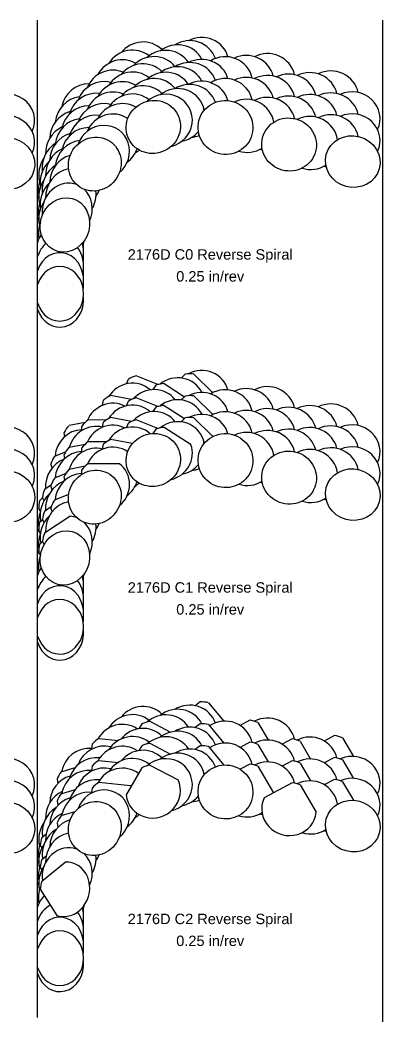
# Model space of a CAD drawing. Header units: inches. Extents: x 1 to 21.7, y 0.9 to 12.4.
# Drawn here: x 8.68 to 12.81, y 0.93 to 12.36 of the extents above; entities that cross this region are included whole.
import ezdxf
from ezdxf.enums import TextEntityAlignment as Align

# ---------------------------------------------------------------- set-up
doc = ezdxf.new("R2010")
doc.units = ezdxf.units.IN
doc.header["$MEASUREMENT"] = 0
for name, color, linetype, true_color in [('Blade_1', 30, 'Continuous', 0xff7f00), ('Blade_2', 7, 'Continuous', 0xcccc00), ('Blade_3', 7, 'Continuous', 0x00cc00), ('Blade_4', 7, 'Continuous', 0x00cccc), ('Blade_5', 7, 'Continuous', 0x0066cc), ('Blade_6', 190, 'Continuous', 0x7f00ff)]:
    doc.layers.add(name, color=color, linetype=linetype, true_color=true_color)
doc.layers.add('Gage_Line', color=7, linetype='Continuous')
doc.styles.get("Standard").update_dxf_attribs({"font": 'arial.ttf'})

msp = doc.modelspace()

# ---------------------------------------------------------------- linework, layer by layer
at = {"layer": 'Blade_1'}
for p, q in [((10.156, 4.361), (10.393, 4.238)), ((10.064, 4.332), (10.032, 4.277)), ((11.777, 4.161), (11.665, 4.1)), ((11.869, 4.135), (11.989, 3.931)), ((10.064, 4.082), (10.032, 4.027)), ((10.156, 4.111), (10.393, 3.988)), ((11.777, 3.911), (11.665, 3.85)), ((10.064, 3.832), (9.886, 3.521)), ((10.156, 3.861), (10.478, 3.694)), ((11.869, 3.885), (11.989, 3.681)), ((11.777, 3.661), (11.459, 3.489)), ((11.869, 3.635), (12.053, 3.324)), ((8.924, 3.036), (8.973, 3.076)), ((8.906, 2.945), (8.924, 2.916)), ((8.924, 2.786), (8.973, 2.826)), ((8.924, 2.536), (9.191, 2.754)), ((8.906, 2.695), (8.924, 2.666)), ((8.906, 2.445), (9.094, 2.146))]:
    msp.add_line(p, q, dxfattribs=at)
for centre, major_axis, ratio, start_param, end_param in [((10.195, 11.641), (0.279, 0.14), 0.963048, 6.471669, 8.232164), ((11.018, 11.635), (0.302, -0.081), 0.984808, 6.757505, 8.681427), ((10.195, 11.391), (0.279, 0.14), 0.963048, 6.471669, 8.232164), ((11.018, 11.385), (0.302, -0.081), 0.984808, 6.757505, 8.681427), ((11.743, 11.441), (0.302, -0.081), 0.965926, 6.766873, 8.588475), ((8.532, 11.225), (0.302, -0.081), 0.939693, 6.09199, 8.902875), ((9.528, 11.218), (0.17, 0.262), 0.948815, 6.693593, 8.184437), ((12.469, 11.246), (0.302, -0.081), 0.939693, 6.09199, 8.57788), ((11.743, 11.191), (0.302, -0.081), 0.965926, 6.766873, 8.588475), ((12.469, 10.996), (0.302, -0.081), 0.939693, 6.09199, 8.57788), ((8.532, 10.975), (0.302, -0.081), 0.939693, 6.09199, 8.902875), ((9.528, 10.968), (0.17, 0.262), 0.948815, 6.693593, 8.184437), ((9.188, 10.524), (0.081, 0.302), 0.896171, 7.266464, 8.296793), ((9.188, 10.274), (0.081, 0.302), 0.896171, 7.266464, 8.296793), ((9.13, 9.739), (0, 0.312), 0.866025, 4.678463, 4.821782), ((9.13, 9.239), (0, 0.312), 0.866025, 1.916735, 7.508043), ((9.13, 9.489), (0, 0.312), 0.866025, 4.561732, 4.821782), ((10.195, 7.842), (0.279, 0.14), 0.963048, 6.463639, 8.232164), ((11.018, 7.835), (0.302, -0.081), 0.984808, 6.757505, 8.681427), ((10.195, 7.592), (0.279, 0.14), 0.963048, 6.463639, 8.232164), ((11.018, 7.585), (0.302, -0.081), 0.984808, 6.757505, 8.681427), ((11.743, 7.641), (0.302, -0.081), 0.965926, 6.766873, 8.588475), ((8.532, 7.425), (0.302, -0.081), 0.939693, 6.09199, 8.902875), ((9.528, 7.418), (0.17, 0.262), 0.948815, 6.587454, 8.191588), ((11.743, 7.391), (0.302, -0.081), 0.965926, 6.766873, 8.588475), ((12.469, 7.447), (0.302, -0.081), 0.939693, 6.09199, 8.57788), ((8.532, 7.175), (0.302, -0.081), 0.939693, 6.09199, 8.902875), ((9.528, 7.168), (0.17, 0.262), 0.948815, 6.587454, 8.191588), ((12.469, 7.197), (0.302, -0.081), 0.939693, 6.09199, 8.57788), ((9.188, 6.725), (0.081, 0.302), 0.896171, 7.266464, 8.363744), ((9.188, 6.475), (0.081, 0.302), 0.896171, 7.266464, 8.363744), ((9.13, 5.94), (0, 0.312), 0.866025, 4.678463, 4.821782), ((9.13, 5.44), (0, 0.312), 0.866025, 1.916735, 7.508043), ((9.13, 5.69), (0, 0.312), 0.866025, 4.561732, 4.821782), ((10.195, 4.061), (0.279, 0.14), 0.963048, 7.529973, 7.840398), ((11.018, 4.055), (0.302, -0.081), 0.984808, 6.757505, 8.729505), ((11.018, 3.805), (0.302, -0.081), 0.984808, 6.757505, 8.729505), ((11.743, 3.86), (0.302, -0.081), 0.965926, 7.692383, 7.997803), ((10.195, 3.811), (0.279, 0.14), 0.963048, 7.529973, 7.840398), ((8.532, 3.645), (0.302, -0.081), 0.939693, 6.09199, 8.902875), ((9.528, 3.638), (0.17, 0.262), 0.948815, 6.693593, 8.184437), ((11.743, 3.61), (0.302, -0.081), 0.965926, 7.692383, 7.997803), ((12.469, 3.666), (0.302, -0.081), 0.939693, 6.09199, 8.57788), ((10.195, 3.561), (0.279, 0.14), 0.963048, 7.529973, 7.840398), ((8.532, 3.395), (0.302, -0.081), 0.939693, 6.09199, 8.902875), ((9.528, 3.388), (0.17, 0.262), 0.948815, 6.693593, 8.184437), ((10.195, 3.561), (0.279, 0.14), 0.963048, 2.793908, 6.257141), ((11.743, 3.36), (0.302, -0.081), 0.965926, 1.409197, 1.714618), ((12.469, 3.416), (0.302, -0.081), 0.939693, 6.09199, 8.57788), ((11.743, 3.36), (0.302, -0.081), 0.965926, 2.973677, 6.43155), ((9.188, 2.944), (0.081, 0.302), 0.896171, 7.791209, 8.088819), ((9.188, 2.694), (0.081, 0.302), 0.896171, 7.791209, 8.088819), ((9.188, 2.444), (0.081, 0.302), 0.896171, 3.091855, 6.565269), ((9.188, 2.444), (0.081, 0.302), 0.896171, 7.791209, 8.088819), ((9.13, 2.159), (0, 0.312), 0.866025, 4.678463, 4.821782), ((9.13, 1.659), (0, 0.312), 0.866025, 1.916735, 7.508043), ((9.13, 1.909), (0, 0.312), 0.866025, 4.561732, 4.821782)]:
    msp.add_ellipse(centre, major_axis=major_axis, ratio=ratio, start_param=start_param, end_param=end_param, dxfattribs=at)
for centre, major_axis, ratio in [((10.195, 11.141), (0.279, 0.14), 0.963048), ((11.018, 11.135), (0.302, -0.081), 0.984808), ((11.743, 10.941), (0.302, -0.081), 0.965926), ((8.532, 10.725), (0.302, -0.081), 0.939693), ((9.528, 10.718), (0.17, 0.262), 0.948815), ((12.469, 10.746), (0.302, -0.081), 0.939693), ((9.188, 10.024), (0.081, 0.302), 0.896171), ((10.195, 7.342), (0.279, 0.14), 0.963048), ((11.018, 7.335), (0.302, -0.081), 0.984808), ((11.743, 7.141), (0.302, -0.081), 0.965926), ((8.532, 6.925), (0.302, -0.081), 0.939693), ((9.528, 6.918), (0.17, 0.262), 0.948815), ((12.469, 6.947), (0.302, -0.081), 0.939693), ((9.188, 6.225), (0.081, 0.302), 0.896171), ((11.018, 3.555), (0.302, -0.081), 0.984808), ((8.532, 3.145), (0.302, -0.081), 0.939693), ((9.528, 3.138), (0.17, 0.262), 0.948815), ((12.469, 3.166), (0.302, -0.081), 0.939693)]:
    msp.add_ellipse(centre, major_axis=major_axis, ratio=ratio, dxfattribs=at)
at = {"layer": 'Blade_2'}
for p, q in [((10.226, 8.195), (10.19, 8.145)), ((10.321, 8.215), (10.552, 8.064)), ((10.226, 7.945), (10.19, 7.895)), ((10.321, 7.965), (10.552, 7.814)), ((9.66, 7.799), (9.451, 7.798)), ((9.379, 7.679), (9.382, 7.73)), ((10.226, 7.695), (10.19, 7.645)), ((10.321, 7.715), (10.625, 7.517)), ((9.66, 7.549), (9.451, 7.548)), ((9.379, 7.429), (9.382, 7.48)), ((9.379, 7.179), (9.382, 7.23)), ((9.811, 7.299), (9.451, 7.298)), ((9.031, 7.056), (8.956, 7.006)), ((8.951, 6.878), (8.931, 6.915)), ((9.031, 6.806), (8.956, 6.756)), ((8.951, 6.628), (8.931, 6.665)), ((9.245, 6.699), (8.956, 6.506)), ((8.951, 6.378), (8.931, 6.415))]:
    msp.add_line(p, q, dxfattribs=at)
for centre, major_axis, ratio, start_param, end_param in [((10.33, 11.712), (0.288, 0.121), 0.963726, 6.442568, 8.188723), ((10.33, 11.462), (0.288, 0.121), 0.963726, 6.442568, 8.188723), ((9.621, 11.351), (0.186, 0.251), 0.954517, 6.645321, 8.154302), ((9.621, 11.101), (0.186, 0.251), 0.954517, 6.645321, 8.154302), ((10.33, 11.212), (0.288, 0.121), 0.963726, 4.54988, 8.188723), ((9.621, 10.851), (0.186, 0.251), 0.954517, 4.46523, 8.154302), ((9.214, 10.69), (0.098, 0.297), 0.903577, 7.131821, 8.320306), ((9.214, 10.44), (0.098, 0.297), 0.903577, 7.131821, 8.320306), ((9.214, 10.19), (0.098, 0.297), 0.903577, 6.239744, 8.320306), ((9.214, 10.19), (0.098, 0.297), 0.903577, 4.600903, 5.894285), ((9.13, 9.395), (0, 0.312), 0.866025, 4.4598, 7.508043), ((9.13, 9.645), (0, 0.312), 0.866025, 4.571183, 4.82882), ((10.33, 7.912), (0.288, 0.121), 0.963726, 7.499997, 7.811257), ((10.33, 7.662), (0.288, 0.121), 0.963726, 7.499997, 7.811257), ((9.621, 7.551), (0.186, 0.251), 0.954517, 7.539379, 7.850762), ((10.33, 7.412), (0.288, 0.121), 0.963726, 7.499997, 7.811257), ((9.621, 7.301), (0.186, 0.251), 0.954517, 7.539379, 7.850762), ((10.33, 7.412), (0.288, 0.121), 0.963726, 4.54988, 6.22518), ((9.621, 7.051), (0.186, 0.251), 0.954517, 7.539379, 7.850762), ((9.621, 7.051), (0.186, 0.251), 0.954517, 4.46523, 6.265596), ((9.214, 6.89), (0.098, 0.297), 0.903577, 7.759139, 8.059724), ((9.214, 6.64), (0.098, 0.297), 0.903577, 7.759139, 8.059724), ((9.214, 6.39), (0.098, 0.297), 0.903577, 6.239744, 6.522893), ((9.214, 6.39), (0.098, 0.297), 0.903577, 4.600903, 5.894285), ((9.214, 6.39), (0.098, 0.297), 0.903577, 7.759139, 8.059724), ((9.13, 5.596), (0, 0.312), 0.866025, 4.4598, 7.508043), ((9.13, 5.846), (0, 0.312), 0.866025, 4.571183, 4.82882), ((10.33, 4.132), (0.288, 0.121), 0.963726, 6.441942, 8.188723), ((10.33, 3.882), (0.288, 0.121), 0.963726, 6.441942, 8.188723), ((9.621, 3.771), (0.186, 0.251), 0.954517, 6.645321, 8.154302), ((10.33, 3.632), (0.288, 0.121), 0.963726, 4.54988, 8.188723), ((9.621, 3.521), (0.186, 0.251), 0.954517, 6.645321, 8.154302), ((9.621, 3.271), (0.186, 0.251), 0.954517, 4.46523, 8.154302), ((9.214, 3.109), (0.098, 0.297), 0.903577, 7.095283, 8.359847), ((9.214, 2.859), (0.098, 0.297), 0.903577, 7.095283, 8.359847), ((9.214, 2.609), (0.098, 0.297), 0.903577, 6.239744, 8.359847), ((9.214, 2.609), (0.098, 0.297), 0.903577, 4.600903, 5.894285), ((9.13, 1.815), (0, 0.312), 0.866025, 4.4598, 7.508043), ((9.13, 2.065), (0, 0.312), 0.866025, 4.571183, 4.82882)]:
    msp.add_ellipse(centre, major_axis=major_axis, ratio=ratio, start_param=start_param, end_param=end_param, dxfattribs=at)
at = {"layer": 'Blade_3'}
for p, q in [((11.294, 4.373), (11.184, 4.314)), ((11.386, 4.348), (11.504, 4.148)), ((9.575, 4.165), (9.798, 4.143)), ((11.294, 4.123), (11.184, 4.064)), ((9.5, 4.104), (9.492, 4.043)), ((11.386, 4.098), (11.504, 3.898)), ((9.575, 3.915), (9.798, 3.893)), ((9.5, 3.854), (9.492, 3.793)), ((11.294, 3.873), (11.184, 3.814)), ((11.386, 3.848), (11.564, 3.546)), ((9.575, 3.665), (9.935, 3.63)), ((9.5, 3.604), (9.492, 3.543))]:
    msp.add_line(p, q, dxfattribs=at)
for centre, major_axis, ratio, start_param, end_param in [((10.468, 11.776), (0.299, 0.091), 0.964323, 6.446089, 8.246823), ((11.26, 11.654), (0.302, -0.081), 0.965926, 6.779281, 8.576487), ((9.722, 11.482), (0.202, 0.238), 0.959956, 6.566964, 8.176024), ((10.468, 11.526), (0.299, 0.091), 0.964323, 6.446089, 8.246823), ((11.985, 11.459), (0.302, -0.081), 0.965926, 6.765809, 8.603136), ((11.26, 11.404), (0.302, -0.081), 0.965926, 6.779281, 8.576487), ((9.722, 11.232), (0.202, 0.238), 0.959956, 6.566964, 8.176024), ((10.468, 11.276), (0.299, 0.091), 0.964323, 6.158468, 8.246823), ((11.26, 11.154), (0.302, -0.081), 0.965926, 6.687871, 8.576487), ((11.985, 11.209), (0.302, -0.081), 0.965926, 6.765809, 8.603136), ((9.722, 10.982), (0.202, 0.238), 0.959956, 6.369778, 8.176024), ((11.985, 10.959), (0.302, -0.081), 0.965926, 6.671882, 8.603136), ((9.255, 10.858), (0.114, 0.291), 0.910856, 7.038328, 8.298168), ((10.468, 11.276), (0.299, 0.091), 0.964323, 4.608779, 5.316577), ((9.255, 10.608), (0.114, 0.291), 0.910856, 7.038328, 8.298168), ((9.722, 10.982), (0.202, 0.238), 0.959956, 4.476873, 5.098739), ((11.26, 11.154), (0.302, -0.081), 0.965926, 4.676319, 5.561837), ((9.255, 10.358), (0.114, 0.291), 0.910856, 6.779835, 8.298168), ((11.985, 10.959), (0.302, -0.081), 0.965926, 4.661957, 5.570349), ((9.255, 10.358), (0.114, 0.291), 0.910856, 4.560233, 5.228229), ((9.13, 10.057), (0, 0.312), 0.866025, 7.403022, 7.508043), ((9.13, 9.807), (0, 0.312), 0.866025, 7.403022, 7.508043), ((9.13, 9.557), (0, 0.312), 0.866025, 6.903383, 7.508043), ((9.13, 9.557), (0, 0.312), 0.866025, 4.450131, 5.441848), ((9.13, 9.807), (0, 0.312), 0.866025, 4.568802, 4.738616), ((10.468, 7.977), (0.299, 0.091), 0.964323, 6.446089, 8.246823), ((11.26, 7.854), (0.302, -0.081), 0.965926, 6.779281, 8.576487), ((10.468, 7.727), (0.299, 0.091), 0.964323, 6.446089, 8.246823), ((9.722, 7.682), (0.202, 0.238), 0.959956, 6.492692, 8.176024), ((11.26, 7.604), (0.302, -0.081), 0.965926, 6.779281, 8.576487), ((11.985, 7.66), (0.302, -0.081), 0.965926, 6.765809, 8.603136), ((10.468, 7.477), (0.299, 0.091), 0.964323, 6.158468, 8.246823), ((9.722, 7.432), (0.202, 0.238), 0.959956, 6.492692, 8.176024), ((11.26, 7.354), (0.302, -0.081), 0.965926, 6.687871, 8.576487), ((11.985, 7.41), (0.302, -0.081), 0.965926, 6.765809, 8.603136), ((9.722, 7.182), (0.202, 0.238), 0.959956, 6.369778, 8.176024), ((11.985, 7.16), (0.302, -0.081), 0.965926, 6.671882, 8.603136), ((9.255, 7.059), (0.114, 0.291), 0.910856, 6.961275, 8.345552), ((10.468, 7.477), (0.299, 0.091), 0.964323, 4.608779, 5.316577), ((9.255, 6.809), (0.114, 0.291), 0.910856, 6.961275, 8.345552), ((9.722, 7.182), (0.202, 0.238), 0.959956, 4.476873, 5.098739), ((11.26, 7.354), (0.302, -0.081), 0.965926, 4.676319, 5.561837), ((9.255, 6.559), (0.114, 0.291), 0.910856, 6.779835, 8.345552), ((11.985, 7.16), (0.302, -0.081), 0.965926, 4.661957, 5.570349), ((9.255, 6.559), (0.114, 0.291), 0.910856, 4.560233, 5.228229), ((9.13, 6.258), (0, 0.312), 0.866025, 7.403022, 7.508043), ((9.13, 6.008), (0, 0.312), 0.866025, 7.403022, 7.508043), ((9.13, 5.758), (0, 0.312), 0.866025, 6.903383, 7.508043), ((9.13, 5.758), (0, 0.312), 0.866025, 4.450131, 5.441848), ((9.13, 6.008), (0, 0.312), 0.866025, 4.568802, 4.738616), ((10.468, 4.196), (0.299, 0.091), 0.964323, 6.446089, 8.246823), ((11.26, 4.073), (0.302, -0.081), 0.965926, 7.692383, 7.997803), ((10.468, 3.946), (0.299, 0.091), 0.964323, 6.446089, 8.246823), ((9.722, 3.902), (0.202, 0.238), 0.959956, 7.508402, 7.820057), ((11.26, 3.823), (0.302, -0.081), 0.965926, 7.692383, 7.997803), ((11.985, 3.879), (0.302, -0.081), 0.965926, 6.765809, 8.603136), ((10.468, 3.696), (0.299, 0.091), 0.964323, 6.158468, 8.246823), ((9.722, 3.652), (0.202, 0.238), 0.959956, 7.508402, 7.820057), ((11.985, 3.629), (0.302, -0.081), 0.965926, 6.765809, 8.603136), ((11.26, 3.573), (0.302, -0.081), 0.965926, 7.692383, 7.997803), ((9.722, 3.402), (0.202, 0.238), 0.959956, 7.508402, 7.820057), ((11.985, 3.379), (0.302, -0.081), 0.965926, 6.671882, 8.603136), ((9.255, 3.278), (0.114, 0.291), 0.910856, 7.038328, 8.298168), ((9.722, 3.402), (0.202, 0.238), 0.959956, 6.192634, 6.233215), ((10.468, 3.696), (0.299, 0.091), 0.964323, 4.608779, 5.316577), ((11.26, 3.573), (0.302, -0.081), 0.965926, 4.676319, 5.561837), ((9.255, 3.028), (0.114, 0.291), 0.910856, 7.038328, 8.298168), ((9.722, 3.402), (0.202, 0.238), 0.959956, 4.476873, 5.098739), ((11.985, 3.379), (0.302, -0.081), 0.965926, 4.661957, 5.570349), ((9.255, 2.778), (0.114, 0.291), 0.910856, 6.779835, 8.298168), ((9.255, 2.778), (0.114, 0.291), 0.910856, 4.560233, 5.228229), ((9.13, 2.477), (0, 0.312), 0.866025, 7.403022, 7.508043), ((9.13, 2.227), (0, 0.312), 0.866025, 7.403022, 7.508043), ((9.13, 1.977), (0, 0.312), 0.866025, 6.698265, 7.508043), ((9.13, 1.977), (0, 0.312), 0.866025, 4.450131, 5.441848), ((9.13, 2.227), (0, 0.312), 0.866025, 4.568802, 4.738616)]:
    msp.add_ellipse(centre, major_axis=major_axis, ratio=ratio, start_param=start_param, end_param=end_param, dxfattribs=at)
at = {"layer": 'Blade_4'}
for p, q in [((10.56, 8.322), (10.512, 8.277)), ((10.657, 8.323), (10.874, 8.11)), ((9.615, 7.966), (9.629, 8.023)), ((9.946, 8.031), (9.709, 8.077)), ((10.56, 8.072), (10.512, 8.027)), ((10.657, 8.073), (10.874, 7.86)), ((9.615, 7.716), (9.629, 7.773)), ((9.946, 7.781), (9.709, 7.827)), ((10.56, 7.822), (10.512, 7.777)), ((10.657, 7.823), (10.874, 7.61)), ((9.546, 7.676), (9.546, 7.676)), ((9.957, 7.529), (9.709, 7.577)), ((9.198, 7.437), (9.068, 7.383)), ((9.615, 7.466), (9.629, 7.523)), ((9.042, 7.253), (9.028, 7.297)), ((9.198, 7.187), (9.068, 7.133)), ((9.042, 7.003), (9.028, 7.047)), ((9.23, 6.95), (9.068, 6.883)), ((9.042, 6.753), (9.028, 6.797))]:
    msp.add_line(p, q, dxfattribs=at)
for centre, major_axis, ratio, start_param, end_param in [((10.606, 11.824), (0.307, 0.059), 0.96483, 6.417688, 8.232008), ((9.831, 11.601), (0.223, 0.219), 0.960767, 6.535276, 8.165818), ((10.606, 11.574), (0.307, 0.059), 0.96483, 6.417688, 8.232008), ((9.831, 11.351), (0.223, 0.219), 0.960767, 6.535276, 8.165818), ((10.606, 11.324), (0.307, 0.059), 0.96483, 6.417688, 8.232008), ((9.307, 11.019), (0.126, 0.286), 0.924298, 6.936142, 8.261096), ((9.831, 11.101), (0.223, 0.219), 0.960767, 6.535276, 8.165818), ((9.307, 10.769), (0.126, 0.286), 0.924298, 6.936142, 8.261096), ((10.606, 11.324), (0.307, 0.059), 0.96483, 4.612052, 4.902314), ((9.831, 11.101), (0.223, 0.219), 0.960767, 4.499833, 4.672961), ((9.307, 10.519), (0.126, 0.286), 0.924298, 6.936142, 8.261096), ((9.307, 10.519), (0.126, 0.286), 0.924298, 4.518063, 4.765343), ((9.13, 10.218), (0, 0.312), 0.866025, 7.375364, 7.508043), ((9.13, 9.968), (0, 0.312), 0.866025, 7.375364, 7.508043), ((9.13, 9.718), (0, 0.312), 0.866025, 7.173853, 7.508043), ((9.13, 9.718), (0, 0.312), 0.866025, 4.45257, 5.030237), ((10.606, 8.024), (0.307, 0.059), 0.96483, 7.506646, 7.819874), ((9.831, 7.801), (0.223, 0.219), 0.960767, 7.504265, 7.815919), ((10.606, 7.774), (0.307, 0.059), 0.96483, 7.506646, 7.819874), ((9.831, 7.551), (0.223, 0.219), 0.960767, 7.504265, 7.815919), ((10.606, 7.524), (0.307, 0.059), 0.96483, 7.506646, 7.819874), ((9.831, 7.301), (0.223, 0.219), 0.960767, 7.504265, 7.815919), ((9.307, 7.219), (0.126, 0.286), 0.924298, 7.68306, 7.98941), ((10.606, 7.524), (0.307, 0.059), 0.96483, 4.612052, 4.902314), ((9.307, 6.969), (0.126, 0.286), 0.924298, 7.68306, 7.98941), ((9.831, 7.301), (0.223, 0.219), 0.960767, 4.499833, 4.672961), ((9.307, 6.719), (0.126, 0.286), 0.924298, 7.68306, 7.98941), ((9.13, 6.418), (0, 0.312), 0.866025, 7.375364, 7.508043), ((9.307, 6.719), (0.126, 0.286), 0.924298, 4.518063, 4.765343), ((9.13, 6.168), (0, 0.312), 0.866025, 7.375364, 7.508043), ((9.13, 5.918), (0, 0.312), 0.866025, 7.173853, 7.508043), ((9.13, 5.918), (0, 0.312), 0.866025, 4.45257, 5.030237), ((10.606, 4.243), (0.307, 0.059), 0.96483, 6.417688, 8.232008), ((9.831, 4.02), (0.223, 0.219), 0.960767, 6.456613, 8.165818), ((10.606, 3.993), (0.307, 0.059), 0.96483, 6.417688, 8.232008), ((9.831, 3.77), (0.223, 0.219), 0.960767, 6.456613, 8.165818), ((10.606, 3.743), (0.307, 0.059), 0.96483, 6.417688, 8.232008), ((9.831, 3.52), (0.223, 0.219), 0.960767, 6.408702, 8.165818), ((9.307, 3.439), (0.126, 0.286), 0.924298, 6.936142, 8.261096), ((9.307, 3.189), (0.126, 0.286), 0.924298, 6.936142, 8.261096), ((10.606, 3.743), (0.307, 0.059), 0.96483, 4.612052, 4.902314), ((9.307, 2.939), (0.126, 0.286), 0.924298, 6.936142, 8.261096), ((9.831, 3.52), (0.223, 0.219), 0.960767, 4.499833, 4.672961), ((9.13, 2.638), (0, 0.312), 0.866025, 7.375364, 7.508043), ((9.307, 2.939), (0.126, 0.286), 0.924298, 4.518063, 4.765343), ((9.13, 2.388), (0, 0.312), 0.866025, 7.375364, 7.508043), ((9.13, 2.138), (0, 0.312), 0.866025, 7.001639, 7.508043), ((9.13, 2.138), (0, 0.312), 0.866025, 4.45257, 5.030237)]:
    msp.add_ellipse(centre, major_axis=major_axis, ratio=ratio, start_param=start_param, end_param=end_param, dxfattribs=at)
at = {"layer": 'Blade_5'}
for p, q in [((10.728, 4.582), (10.673, 4.539)), ((10.824, 4.573), (11, 4.362)), ((10.728, 4.332), (10.673, 4.289)), ((10.824, 4.323), (11, 4.112)), ((12.26, 4.198), (12.144, 4.136)), ((12.351, 4.172), (12.479, 3.96)), ((10.728, 4.082), (10.673, 4.039)), ((10.824, 4.073), (11, 3.862)), ((12.26, 3.948), (12.144, 3.886)), ((12.351, 3.922), (12.479, 3.71)), ((9.145, 3.785), (9.304, 3.834)), ((9.098, 3.701), (9.108, 3.653)), ((12.26, 3.698), (12.144, 3.636)), ((12.351, 3.672), (12.479, 3.46)), ((9.145, 3.535), (9.304, 3.584)), ((9.098, 3.451), (9.108, 3.403)), ((9.145, 3.285), (9.304, 3.334)), ((9.098, 3.201), (9.108, 3.153))]:
    msp.add_line(p, q, dxfattribs=at)
for centre, major_axis, ratio, start_param, end_param in [((10.745, 11.861), (0.311, 0.027), 0.965239, 6.463525, 8.266829), ((9.947, 11.712), (0.242, 0.198), 0.961565, 6.479007, 8.197208), ((10.745, 11.611), (0.311, 0.027), 0.965239, 6.463525, 8.266829), ((11.501, 11.676), (0.302, -0.081), 0.965926, 6.754958, 8.618432), ((9.947, 11.462), (0.242, 0.198), 0.961565, 6.479007, 8.197208), ((12.226, 11.481), (0.302, -0.081), 0.953717, 6.731057, 8.606149), ((10.745, 11.361), (0.311, 0.027), 0.965239, 6.463525, 8.266829), ((11.501, 11.426), (0.302, -0.081), 0.965926, 6.754958, 8.618432), ((9.37, 11.179), (0.143, 0.278), 0.930939, 6.842916, 8.250093), ((9.947, 11.212), (0.242, 0.198), 0.961565, 6.479007, 8.197208), ((11.501, 11.176), (0.302, -0.081), 0.965926, 6.754958, 8.618432), ((12.226, 11.231), (0.302, -0.081), 0.953717, 6.731057, 8.606149), ((9.37, 10.929), (0.143, 0.278), 0.930939, 6.842916, 8.250093), ((12.226, 10.981), (0.302, -0.081), 0.953717, 6.731057, 8.606149), ((9.37, 10.679), (0.143, 0.278), 0.930939, 6.842916, 8.250093), ((11.501, 11.176), (0.302, -0.081), 0.965926, 4.675966, 4.763234), ((12.226, 10.981), (0.302, -0.081), 0.953717, 4.688716, 4.766294), ((9.157, 10.44), (0.054, 0.308), 0.864592, 7.635915, 8.250719), ((9.157, 10.19), (0.054, 0.308), 0.864592, 7.635915, 8.250719), ((9.157, 9.94), (0.054, 0.308), 0.864592, 7.635915, 8.250719), ((9.157, 9.94), (0.054, 0.308), 0.864592, 4.384487, 4.566897), ((9.13, 9.669), (0, 0.312), 0.866025, 4.674069, 4.824401), ((9.13, 9.419), (0, 0.312), 0.866025, 4.674069, 4.824401), ((9.13, 9.169), (0, 0.312), 0.866025, 1.916735, 4.824401), ((10.745, 8.061), (0.311, 0.027), 0.965239, 6.463525, 8.266829), ((9.947, 7.913), (0.242, 0.198), 0.961565, 6.425126, 8.197208), ((10.745, 7.811), (0.311, 0.027), 0.965239, 6.463525, 8.266829), ((11.501, 7.876), (0.302, -0.081), 0.965926, 6.754958, 8.618432), ((9.947, 7.663), (0.242, 0.198), 0.961565, 6.425126, 8.197208), ((11.501, 7.626), (0.302, -0.081), 0.965926, 6.754958, 8.618432), ((12.226, 7.682), (0.302, -0.081), 0.953717, 6.731057, 8.606149), ((10.745, 7.561), (0.311, 0.027), 0.965239, 6.463525, 8.266829), ((9.37, 7.379), (0.143, 0.278), 0.930939, 6.754426, 8.277793), ((9.947, 7.413), (0.242, 0.198), 0.961565, 6.425126, 8.197208), ((11.501, 7.376), (0.302, -0.081), 0.965926, 6.754958, 8.618432), ((12.226, 7.432), (0.302, -0.081), 0.953717, 6.731057, 8.606149), ((9.37, 7.129), (0.143, 0.278), 0.930939, 6.754426, 8.277793), ((12.226, 7.182), (0.302, -0.081), 0.953717, 6.731057, 8.606149), ((9.37, 6.879), (0.143, 0.278), 0.930939, 6.754426, 8.277793), ((11.501, 7.376), (0.302, -0.081), 0.965926, 4.675966, 4.763234), ((12.226, 7.182), (0.302, -0.081), 0.953717, 4.688716, 4.766294), ((9.157, 6.641), (0.054, 0.308), 0.864592, 7.635915, 8.234837), ((9.157, 6.391), (0.054, 0.308), 0.864592, 7.635915, 8.234837), ((9.157, 6.141), (0.054, 0.308), 0.864592, 7.635915, 8.250719), ((9.157, 6.141), (0.054, 0.308), 0.864592, 4.384487, 4.566897), ((9.13, 5.87), (0, 0.312), 0.866025, 4.674069, 4.824401), ((9.13, 5.62), (0, 0.312), 0.866025, 4.674069, 4.824401), ((9.13, 5.37), (0, 0.312), 0.866025, 1.916735, 4.824401), ((10.745, 4.281), (0.311, 0.027), 0.965239, 7.512742, 7.823347), ((9.947, 4.132), (0.242, 0.198), 0.961565, 6.479007, 8.197208), ((11.501, 4.095), (0.302, -0.081), 0.965926, 6.754958, 8.618432), ((10.745, 4.031), (0.311, 0.027), 0.965239, 7.512742, 7.823347), ((9.947, 3.882), (0.242, 0.198), 0.961565, 6.479007, 8.197208), ((11.501, 3.845), (0.302, -0.081), 0.965926, 6.754958, 8.618432), ((12.226, 3.901), (0.302, -0.081), 0.953717, 7.692496, 7.998005), ((10.745, 3.781), (0.311, 0.027), 0.965239, 7.512742, 7.823347), ((9.947, 3.632), (0.242, 0.198), 0.961565, 6.479007, 8.197208), ((11.501, 3.595), (0.302, -0.081), 0.965926, 6.754958, 8.618432), ((12.226, 3.651), (0.302, -0.081), 0.953717, 7.692496, 7.998005), ((9.37, 3.598), (0.143, 0.278), 0.930939, 7.651162, 7.959277), ((12.226, 3.401), (0.302, -0.081), 0.953717, 7.692496, 7.998005), ((9.37, 3.348), (0.143, 0.278), 0.930939, 7.651162, 7.959277), ((9.37, 3.098), (0.143, 0.278), 0.930939, 7.651162, 7.959277), ((11.501, 3.595), (0.302, -0.081), 0.965926, 4.675966, 4.763234), ((12.226, 3.401), (0.302, -0.081), 0.953717, 4.688716, 4.766294), ((9.157, 2.86), (0.054, 0.308), 0.864592, 7.635915, 8.234837), ((9.157, 2.61), (0.054, 0.308), 0.864592, 7.635915, 8.234837), ((9.157, 2.36), (0.054, 0.308), 0.864592, 7.635915, 8.250719), ((9.157, 2.36), (0.054, 0.308), 0.864592, 4.384487, 4.566897), ((9.13, 2.089), (0, 0.312), 0.866025, 4.674069, 4.824401), ((9.13, 1.839), (0, 0.312), 0.866025, 4.674069, 4.824401), ((9.13, 1.589), (0, 0.312), 0.866025, 1.916735, 4.824401)]:
    msp.add_ellipse(centre, major_axis=major_axis, ratio=ratio, start_param=start_param, end_param=end_param, dxfattribs=at)
at = {"layer": 'Blade_6'}
for p, q in [((9.888, 8.21), (9.912, 8.263)), ((10.247, 8.202), (10.001, 8.301)), ((9.888, 7.96), (9.912, 8.013)), ((10.247, 7.952), (10.001, 8.051)), ((10.247, 7.702), (10.001, 7.801)), ((9.417, 7.77), (9.235, 7.734)), ((9.888, 7.71), (9.912, 7.763)), ((9.186, 7.608), (9.18, 7.654)), ((9.417, 7.52), (9.235, 7.484)), ((9.186, 7.358), (9.18, 7.404)), ((9.417, 7.27), (9.235, 7.234)), ((9.186, 7.108), (9.18, 7.154)), ((8.933, 6.911), (8.899, 6.878)), ((8.91, 6.759), (8.889, 6.787)), ((8.933, 6.661), (8.899, 6.628)), ((8.91, 6.509), (8.889, 6.537)), ((8.933, 6.411), (8.899, 6.378)), ((8.91, 6.259), (8.889, 6.287))]:
    msp.add_line(p, q, dxfattribs=at)
for centre, major_axis, ratio, start_param, end_param in [((10.068, 11.806), (0.259, 0.175), 0.96233, 6.465839, 8.164804), ((10.068, 11.556), (0.259, 0.175), 0.96233, 6.465839, 8.164804), ((9.444, 11.325), (0.154, 0.272), 0.942879, 6.76492, 8.187946), ((10.068, 11.306), (0.259, 0.175), 0.96233, 6.465839, 8.164804), ((9.444, 11.075), (0.154, 0.272), 0.942879, 6.76492, 8.187946), ((9.444, 10.825), (0.154, 0.272), 0.942879, 6.76492, 8.187946), ((9.166, 10.61), (0.068, 0.305), 0.880809, 7.422336, 8.35237), ((9.166, 10.36), (0.068, 0.305), 0.880809, 7.422336, 8.35237), ((9.166, 10.11), (0.068, 0.305), 0.880809, 7.422336, 8.35237), ((9.13, 9.33), (0, 0.312), 0.866025, 4.567347, 4.817963), ((10.068, 8.006), (0.259, 0.175), 0.96233, 7.498262, 7.809832), ((10.068, 7.756), (0.259, 0.175), 0.96233, 7.498262, 7.809832), ((10.068, 7.506), (0.259, 0.175), 0.96233, 7.498262, 7.809832), ((9.444, 7.525), (0.154, 0.272), 0.942879, 7.601992, 7.911969), ((9.444, 7.275), (0.154, 0.272), 0.942879, 7.601992, 7.911969), ((9.444, 7.025), (0.154, 0.272), 0.942879, 7.601992, 7.911969), ((9.166, 6.81), (0.068, 0.305), 0.880809, 7.829252, 8.122255), ((9.166, 6.56), (0.068, 0.305), 0.880809, 7.829252, 8.122255), ((9.166, 6.31), (0.068, 0.305), 0.880809, 7.829252, 8.122255), ((9.13, 5.53), (0, 0.312), 0.866025, 4.567347, 4.817963), ((10.068, 4.226), (0.259, 0.175), 0.96233, 6.465839, 8.164804), ((10.068, 3.976), (0.259, 0.175), 0.96233, 6.465839, 8.164804), ((9.444, 3.744), (0.154, 0.272), 0.942879, 6.662966, 8.209005), ((10.068, 3.726), (0.259, 0.175), 0.96233, 6.465839, 8.164804), ((9.444, 3.494), (0.154, 0.272), 0.942879, 6.662966, 8.209005), ((9.444, 3.244), (0.154, 0.272), 0.942879, 6.662966, 8.209005), ((9.166, 3.029), (0.068, 0.305), 0.880809, 7.422336, 8.35237), ((9.166, 2.779), (0.068, 0.305), 0.880809, 7.422336, 8.35237), ((9.166, 2.529), (0.068, 0.305), 0.880809, 7.422336, 8.35237), ((9.13, 1.749), (0, 0.312), 0.866025, 4.567347, 4.817963)]:
    msp.add_ellipse(centre, major_axis=major_axis, ratio=ratio, start_param=start_param, end_param=end_param, dxfattribs=at)
at = {"layer": 'Gage_Line'}
for p, q in [((8.875, 8.561), (8.875, 12.361)), ((8.875, 8.669), (8.875, 12.361)), ((12.812, 8.536), (12.812, 12.361)), ((8.875, 4.781), (8.875, 8.561)), ((8.875, 4.87), (8.875, 8.561)), ((12.812, 4.756), (12.812, 8.536)), ((8.875, 0.981), (8.875, 4.781)), ((8.875, 1.089), (8.875, 4.781)), ((12.812, 0.931), (12.812, 4.756))]:
    msp.add_line(p, q, dxfattribs=at)

# ---------------------------------------------------------------- texts
for s, p in [('2176D C0 Reverse Spiral', (10.844, 9.687)), ('0.25 in/rev', (10.844, 9.437)), ('2176D C1 Reverse Spiral', (10.844, 5.888)), ('0.25 in/rev', (10.844, 5.638)), ('2176D C2 Reverse Spiral', (10.844, 2.107)), ('0.25 in/rev', (10.844, 1.857))]:
    msp.add_text(s, height=0.11875).set_placement(p, align=Align.MIDDLE_CENTER)

doc.saveas('drawing.dxf')
